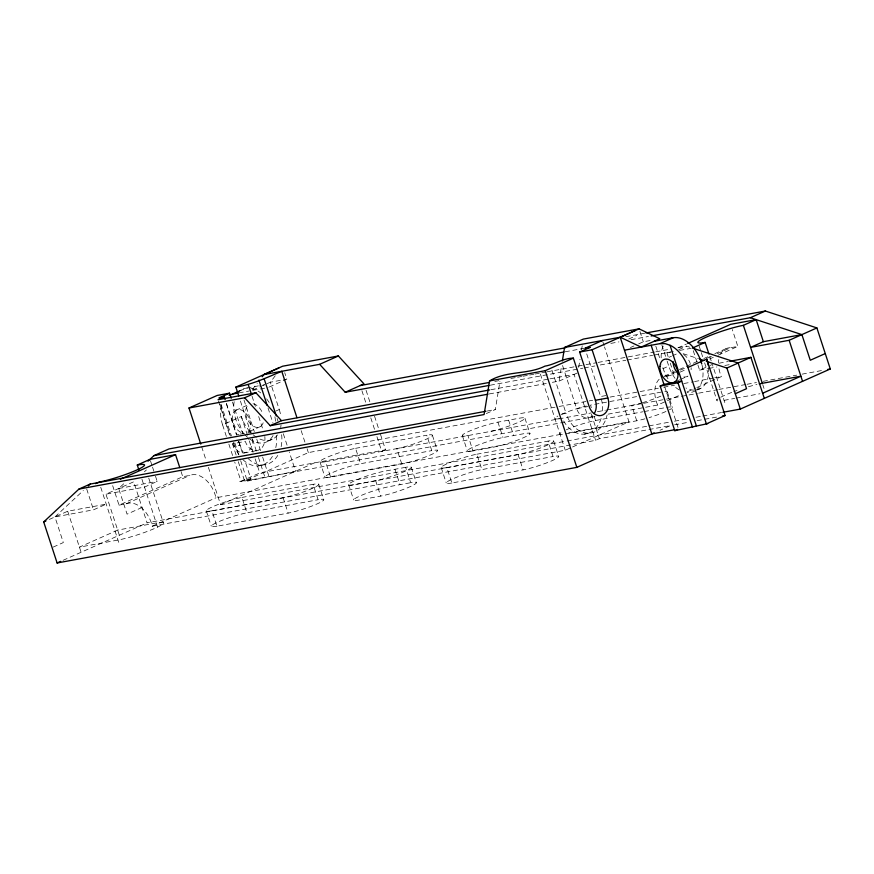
<?xml version="1.0" encoding="UTF-8"?>
<svg xmlns="http://www.w3.org/2000/svg" width="874" height="874" viewBox="0 0 874 874"><rect width="100%" height="100%" fill="white"/><g stroke="black" fill="none" stroke-linecap="round" stroke-linejoin="round"><path stroke-width="0.66" stroke-dasharray="4.37 3.28" d="M486.348 413.544L495.339 409.535L499.939 381.272M552.368 382.331L559.076 381.108L561.49 366.304M578.697 367.364L580.008 359.29M581.549 349.873L582.204 345.831M252.389 389.509L257.306 383.118M275.234 375.82L270.317 382.211L265.816 384.221M142.058 507.455L127.069 514.141L118.678 488.5L124.556 483.038M144.45 471.763L146.406 469.939M53.205 547.091L63.332 542.568L54.942 516.927L83.358 490.511M238.744 391.104L241.126 390.044M239.771 390.875L245.736 388.209L258.376 385.882M252.761 390.044L261.108 386.319M262.309 385.784L264.691 384.724L259.633 385.653M269.268 387.007L286.836 379.174L284.727 372.695M235.696 410.376L247.626 405.055M226.355 436.41L222.586 424.873L241.322 416.505A28.94 18.966 66 0 0 250.685 432.422M275.867 411.042L279.243 409.535L270.317 382.211L285.569 379.403M49.326 519.429L67.691 511.235L106.246 504.145L93.507 509.837L54.942 516.927M119.345 535.216L105.94 494.181L133.678 481.803L147.094 522.849L595.62 440.332L599.367 438.661L670.566 425.562L660.023 430.259M260.507 426.534L247.386 432.39A12.498 8.194 66 0 0 246.031 413.38A12.498 8.194 66 0 0 232.626 415.849A12.498 8.194 66 0 0 243.147 433.165M155.496 476.221L157.2 481.41L144.494 487.091L105.94 494.181M112.659 485.671L119.028 505.139L182.753 476.712L189.877 475.401A23.959 15.699 66 0 1 215.965 497.787L563.282 433.897M119.028 505.139L126.14 503.828L189.877 475.401M268.198 441.02L273.813 438.508M63.114 560.3L147.094 522.849M380.452 434.291L385.521 449.804L259.775 472.932L241.027 481.301L234.735 462.062M238.285 461.669L244.611 481.028L308.347 452.601L557.776 406.705M240.667 460.718L247.331 481.115L251.078 479.444L244.829 460.325M126.14 503.828A23.959 15.699 66 0 1 152.229 526.214L215.965 497.787M247.331 481.115L295.576 471.261L289.239 451.858M208.383 467.317L220.598 504.702L314.323 462.903M628.723 339.014L636.807 335.408M385.521 449.804L381.774 451.476L376.705 435.962M630.416 347.546L633.934 345.973M638.621 343.886L643.308 341.789L652.201 340.161M559.076 381.108L577.823 372.739M668.14 356.658L666.873 352.768L669.32 351.676M677.907 347.852L686.483 344.017M678.77 349.655L686.647 346.137L692.394 348.071M669.091 357.28L671.483 356.21M672.674 355.685L676.247 354.09M667.135 361.104L668.763 366.075L663.137 368.577L661.913 364.851M664.622 376.038L674.422 371.668M679.327 369.473L697.714 361.279M703.843 358.548L708.738 356.352M714.866 353.62L725.901 348.704M664.469 376.366A23.959 15.699 66 0 1 666.96 376.137L675.536 372.313M680.442 370.117L686.571 367.386M707.405 358.089L712.31 355.904M717.215 353.719L730.697 347.71L737.82 346.399L732.303 329.531M680.212 372.095L686.341 369.363M709.622 358.974L713.304 357.335M718.21 355.139L737.82 346.399M697.911 364.939L699.604 370.128L708.869 365.998M710.027 365.474L712.354 364.447L725.759 405.481M677.197 380.889L679.59 379.819M680.78 379.294L687.936 376.104A12.498 8.194 66 0 1 683.697 376.88M608.031 414.167L657.641 405.044L666.217 401.21M667.452 400.663L679.71 395.201M687.062 391.923L695.638 388.089M696.862 387.543L721.378 376.607A23.959 15.699 66 0 1 718.756 367.298M696.753 390.077L701.254 388.067M152.229 526.214L565.26 450.23L571.388 447.499M572.612 446.953L628.985 421.803L604.524 346.956M238.963 392.896L249.057 391.039M252.837 390.339L268.1 387.532M625.86 336.687L644.641 333.234M565.249 351.774L584.029 348.311M610.86 343.384L618.912 341.898M630.984 339.68L648.421 336.468M494.804 381.435L498.825 380.693M510.908 378.475L516.272 377.481M517.616 377.24L521.636 376.497M522.98 376.246L528.344 375.263M529.688 375.012L533.708 374.28M535.052 374.028L540.416 373.045M541.76 372.794L545.78 372.051M547.124 371.811L576.643 366.381M577.976 366.13L584.684 364.895M586.028 364.644L596.767 362.677M598.1 362.426L654.451 352.058M655.795 351.818L669.211 349.349M678.595 347.623L686.647 346.137M490.259 385.216L582.827 368.183M584.171 367.943L594.91 365.966M600.274 364.971L625.762 360.285M627.106 360.044L652.594 355.347M653.938 355.106L675.394 351.151M666.873 352.768L670.697 352.058M679.633 350.419L691.115 348.311M239.039 434.345L236.493 434.815L226.049 402.848M240.306 434.116L244.13 433.417M247.943 432.717L251.756 432.007M490.893 389.717L548.588 379.098M549.921 378.857L574.076 374.411L595.62 440.332M489.32 393.934L547.004 383.325M233.489 442.31L234.735 446.122L240.077 445.139A28.94 21.588 79.6 0 0 243.07 451.902M718.996 363.223L728.304 361.508M243.868 452.972L256.322 450.689M666.96 376.137L674.083 374.826L670.26 363.147M699.604 370.128L707.579 368.664M708.912 368.413L716.888 366.949M724.863 365.485L730.183 364.502M487.299 411.009L495.339 409.535M605.988 395.551L600.656 396.534L586.552 353.391M559.12 406.465L592.638 400.292M610.074 397.091L658.351 388.209M663.716 387.215L674.444 385.248M683.829 383.522L693.213 381.796M694.557 381.545L713.326 378.092M714.67 377.841L721.378 376.607M118.678 488.5L157.2 481.41M258.158 465.908L263.5 464.924M355.554 448.329L426.752 435.23L431.778 450.623A21.741 2.578 -18.1 0 1 431.024 454.699A21.741 2.578 -18.1 0 1 401.789 464.007L330.591 477.095L325.565 461.712A21.741 2.578 -18.1 0 1 326.319 457.637A21.741 2.578 -18.1 0 1 355.554 448.329L360.58 463.723L431.778 450.623M472.976 450.908A21.741 2.578 -18.1 0 1 473.741 446.833A21.741 2.578 -18.1 0 1 502.976 437.524L524.334 433.602A21.741 2.578 -18.1 0 1 523.57 437.666A21.741 2.578 -18.1 0 1 494.334 446.975L472.976 450.908L467.951 435.514A21.741 2.578 -18.1 0 1 468.704 431.45A21.741 2.578 -18.1 0 1 497.94 422.142L519.298 418.209A21.741 2.578 -18.1 0 1 518.544 422.273A21.741 2.578 -18.1 0 1 489.309 431.581M636.643 396.621L590.496 405.11L591.337 407.677M641.92 395.649L661.694 392.011M562.55 365.496L576.654 408.639L587.863 406.574M562.048 414.101L566.057 413.369A28.94 21.588 79.6 0 0 587.579 433.176A28.94 21.588 79.6 0 0 607.059 415.205M325.565 461.712L591.261 412.932M597.423 411.698L605.332 410.245M606.654 410.004L642.292 403.548M643.635 403.296L665.125 399.342M666.469 399.101L697.354 393.42M698.697 393.169L717.499 389.706M718.843 389.465L745.697 384.516M747.041 384.276L756.436 382.55M763.155 381.315L796.727 375.132M802.103 374.148L823.581 370.194M239.695 481.541L251.078 479.444M244.611 481.028L595.959 416.385M566.297 429.811A21.741 2.578 -18.1 0 1 595.533 420.503L642.991 411.763M644.313 411.523L665.409 407.645M724.087 400.347L734.717 398.391M736.05 398.151L759.976 393.748M568.646 432.903L628.985 421.803M565.533 433.875L636.731 420.776A21.741 2.578 -18.1 0 0 645.853 418.57M584.138 434.138L589.48 433.154M241.901 497.437L313.1 484.338L318.125 499.731A21.741 2.578 -18.1 0 1 317.371 503.795A21.741 2.578 -18.1 0 1 288.136 513.104L216.938 526.203L211.912 510.82A21.741 2.578 -18.1 0 1 212.666 506.745A21.741 2.578 -18.1 0 1 241.901 497.437L246.938 512.83L318.125 499.731M405.656 467.317L384.298 471.239A21.741 2.578 -18.1 0 0 355.062 480.547A21.741 2.578 -18.1 0 0 354.298 484.622L375.656 480.689A21.741 2.578 -18.1 0 0 404.891 471.381A21.741 2.578 -18.1 0 0 405.656 467.317L410.682 482.699A21.741 2.578 -18.1 0 1 409.928 486.774A21.741 2.578 -18.1 0 1 380.693 496.082L359.334 500.015A21.741 2.578 -18.1 0 1 360.088 495.94A21.741 2.578 -18.1 0 1 389.323 486.632L410.682 482.699M476.843 454.218L548.042 441.119L553.067 456.512A21.741 2.578 -18.1 0 1 552.313 460.576A21.741 2.578 -18.1 0 1 523.078 469.884L451.88 482.983L446.854 467.59A21.741 2.578 -18.1 0 1 447.608 463.526A21.741 2.578 -18.1 0 1 476.843 454.218L481.88 469.6L553.067 456.512M220.598 504.702L565.74 441.206M567.084 440.966L647.656 426.141M649 425.889L669.145 422.186M674.52 421.192L687.947 418.722M696.01 417.248L701.374 416.253M702.718 416.013L721.52 412.55M674.553 424.83L689.193 422.131M697.179 420.667L717.139 416.996M211.912 510.82L283.11 497.721A21.741 2.578 -18.1 0 0 312.346 488.413A21.741 2.578 -18.1 0 0 313.1 484.338M446.854 467.59L518.053 454.502A21.741 2.578 -18.1 0 0 547.288 445.183A21.741 2.578 -18.1 0 0 548.042 441.119M683.129 353.686L698.577 358.755M762.74 384.582L764.007 388.427M709.808 356.658L711.502 361.847M699.167 346.115L700.85 351.272M701.265 352.561L702.958 357.706M704.641 362.863L716.844 400.216M693.246 350.671L697.485 363.639M661.858 344.957L666.731 359.859M655.828 346.224L660.296 359.891M667.365 392.12L672.401 407.513M664.764 386.931L678.104 427.736M639.921 331.432L643.308 341.789M636.731 420.776L631.705 405.394A21.741 2.578 -18.1 0 0 640.828 403.187M602.841 341.789L604.098 345.667M594.265 416.658L595.533 420.503M591.337 414.101L599.367 438.661M551.953 370.226L566.057 413.369M540.372 374.094L565.26 450.23M553.723 441.228L558.748 456.61M524.979 418.318L530.005 433.701M508.624 420.176L513.65 435.558M518.053 454.502L523.078 469.884M497.94 422.142L502.976 437.524M462.28 435.405L467.306 450.798M432.422 435.339L437.459 450.733M441.184 467.492L446.21 482.874M411.326 467.426L416.363 482.809M401.789 464.007L396.752 448.613A21.741 2.578 -18.1 0 0 425.988 439.305A21.741 2.578 -18.1 0 0 426.752 435.23M394.972 469.283L400.008 484.666M366.086 390.35L370.314 403.275M374.542 416.199L378.759 429.123M361.912 390.722L366.14 403.657M370.784 417.87L374.585 429.505M375.656 480.689L380.693 496.082M348.628 484.513L353.653 499.906M319.884 461.603L324.92 476.996M301.18 430.653L304.971 442.277M307.08 448.723L308.347 452.601M318.781 484.447L323.806 499.841M283.318 433.755L287.131 445.39M277.113 418.438L277.943 420.984M268.034 408.005L273.016 423.234M252.051 396.239L255.372 406.388M258.682 416.537L263.249 430.5M283.11 497.721L288.136 513.104M243.988 399.997L254.29 431.548M256.792 439.196L260.55 450.667M262.626 457.047L268.886 476.166M240.416 401.068L250.783 432.783M252.63 439.589L256.377 451.071M258.464 457.441L265.128 477.849M241.322 416.505L248.872 439.589M249.287 440.878L253.067 452.415M255.153 458.828L259.775 472.932M232.473 402.062L242.841 433.777M226.388 403.264L236.756 434.99M238.831 441.326L240.077 445.139M238.58 441.195L242.754 453.945M234.833 442.867L238.58 454.338M221.056 404.247L231.424 435.973M220.019 404.356L230.386 436.071M218.467 401.013L229.851 435.853M232.386 443.599L236.177 455.212M228.868 444.101L232.637 455.649M201.632 446.69L206.275 460.871M206.231 510.711L211.268 526.104M181.06 471.523L182.753 476.712M150.415 460.653L152.109 465.842M152.535 467.142L153.802 471.031M148.722 478.045L163.46 523.133M141.949 479.302L157.899 528.125M100.739 487.277L119.662 545.179M86.712 489.069L93.507 509.837M67.691 511.235L81.107 552.281M451.88 482.983A21.741 2.578 -18.1 0 1 452.645 478.919A21.741 2.578 -18.1 0 1 481.88 469.6M601.115 418.46A28.94 21.588 79.6 0 1 583.198 434.17A28.94 21.588 79.6 0 1 562.572 418.963M601.356 398.948A28.94 21.588 79.6 0 1 602.437 411.392M683.632 354.56A12.498 8.194 66 0 1 690.285 363.584M691.105 367.714A12.498 8.194 66 0 1 691.115 369.691M216.938 526.203A21.741 2.578 -18.1 0 1 217.702 522.139A21.741 2.578 -18.1 0 1 246.938 512.83M708.486 367.462A28.94 18.966 66 0 1 685.97 387.99M675.034 378.3A28.94 18.966 66 0 1 668.763 366.075M695.628 390.58A28.94 18.966 66 0 1 687.15 392.568M679.262 389.913A28.94 18.966 66 0 1 673.319 385.325M667.998 378.77A28.94 18.966 66 0 1 662.131 364.982M661.159 357.859A28.94 18.966 66 0 1 663.727 345.033M702.051 365.201A28.94 18.966 66 0 1 696.644 389.848M592.496 415.762A13.591 10.138 79.6 0 1 576.654 408.639M273.027 435.58A28.94 18.966 66 0 1 249.669 438.956M247.571 437.317A28.94 18.966 66 0 1 245.059 434.924M244.25 434.05A28.94 18.966 66 0 1 234.308 401.046M237.444 393.617A28.94 18.966 66 0 1 248.282 387.99M250.947 388.242A28.94 18.966 66 0 1 260.714 392.896M266.614 398.85A28.94 18.966 66 0 1 270.667 405.088M274.884 416.843A28.94 18.966 66 0 1 275.529 421.585M222.586 424.873A28.94 18.966 66 0 1 221.821 404.531M277.757 455.441A28.94 21.588 79.6 0 1 248.161 458.577M281.647 434.706A28.94 21.588 79.6 0 1 280.478 449.258M272.426 456.425A28.94 21.588 79.6 0 1 241.88 458.588M238.995 454.917A28.94 21.588 79.6 0 1 234.735 446.122M276.304 435.678A28.94 21.588 79.6 0 1 275.736 447.958M263.183 422.808A12.498 8.194 66 0 1 250.51 423.912A12.498 8.194 66 0 1 247.233 406.06M253.056 403.744A12.498 8.194 66 0 1 262.845 414.025M330.591 477.095A21.741 2.578 -18.1 0 1 331.344 473.031A21.741 2.578 -18.1 0 1 360.58 463.723M559.327 418.69A21.741 2.578 -18.1 0 1 557.863 416.057M561.261 414.418A21.741 2.578 -18.1 0 1 586.301 406.017M562.364 434.323A21.741 2.578 -18.1 0 1 562.9 431.45M664.863 391.563A21.741 2.578 -18.1 0 1 664.327 394.436M660.93 396.086A21.741 2.578 -18.1 0 1 641.866 402.881M666.72 407.404A21.741 2.578 -18.1 0 1 669.364 409.83M665.966 411.468A21.741 2.578 -18.1 0 1 649.032 417.641M277.495 434.935A28.94 18.966 66 0 1 258.54 438.42M256.366 437.175A28.94 18.966 66 0 1 253.198 434.804M279.243 409.535A28.94 18.966 66 0 1 280.915 416.723M281.046 424.972A28.94 18.966 66 0 1 280.641 427.506M717.565 400.882A27.717 3.277 -18.1 0 1 717.925 398.981M720.722 397.255A27.717 3.277 -18.1 0 1 732.674 392.044M733.745 391.65A27.717 3.277 -18.1 0 1 737.044 390.449M748.461 386.756A27.717 3.277 -18.1 0 1 756.971 384.451M657.641 405.044A23.959 15.699 66 0 1 660.099 378.42M252.378 438.792A13.591 10.138 79.6 0 1 245.179 452.765A13.591 10.138 79.6 0 1 232.877 443.686L245.332 441.392A13.591 10.138 79.6 0 0 257.633 450.471A13.591 10.138 79.6 0 0 264.844 436.497M718.504 362.754A23.959 15.699 66 0 1 718.799 359.553M720.591 353.981A23.959 15.699 66 0 1 730.697 347.71M117.673 530.092L79.436 547.146L117.99 540.056A27.717 3.277 -18.1 0 0 155.255 528.18A27.717 3.277 -18.1 0 0 156.227 523.002L117.673 530.092"/><path stroke-width="1.31" d="M594.342 413.478A13.591 10.138 79.6 0 0 595.402 400.281L579.637 352.058L592.091 349.764L607.856 397.987A13.591 10.138 79.6 0 1 602.678 414.997A13.591 10.138 79.6 0 1 589.109 406.344L573.355 358.132C563.053 358.122 554.772 364.6 544.961 366.13C527.656 374.804 506.363 370.598 489.571 380.911L484.098 414.549L78.944 489.079L43.7 521.942L57.116 562.976L576.84 467.361L654.156 432.87M562.364 360.918L564.549 347.47L583.297 339.101L639.069 328.843L659.826 338.751L641.079 347.109L620.322 337.211L564.549 347.47M262.222 376.716L263.861 374.585L319.644 364.327L338.38 355.969L363.977 383.883L345.23 392.251L319.644 364.327M88.241 485.922L90.197 484.065L485.955 411.261M489.56 389.957L168.922 448.952L153.933 455.638L148.034 461.177M263.981 374.564L278.861 367.899M200.791 444.112L188.992 408.005L217.113 395.474L229.567 393.18L231.228 398.249M238.766 395.988L235.86 387.106L282.608 366.228L338.38 355.969M229.567 393.18L218.981 397.899L224.312 396.916L225.142 399.462M235.86 387.106C252.04 384.647 266.767 377.524 281.778 371.286L296.963 417.75M224.312 396.916L218.041 399.724L255.907 392.754L281.494 420.678L489.44 382.419M229.163 395.441L238.58 391.399M188.992 408.005L244.654 397.768L255.907 392.754M78.944 489.079L90.197 484.065M95.561 483.639L99.035 482.087A27.717 3.277 -18.1 0 0 136.311 470.223A27.717 3.277 -18.1 0 0 137.284 465.034L149.989 459.353L175.543 454.655L179.793 467.623M120.394 479.247L175.543 454.655M43.7 521.942L45.951 520.937M244.654 397.768L270.252 425.693L281.494 420.678M57.116 562.976L60.71 561.37M602.415 340.499L584.892 348.322L590.234 347.339L579.637 352.058M489.571 380.911L545.234 370.674L573.355 358.132M592.091 349.764L639.069 328.843M624.56 350.157L660.045 343.624L673.166 337.768L654.211 341.264M687.707 343.471L730.609 324.341L756.163 319.633L801.895 334.611L810.274 360.252L825.274 353.566M651.108 335.977L750.384 317.71L765.373 311.024L816.884 327.925L830.3 368.959L740.322 409.087L722.864 412.299M800.562 334.851L763.373 341.69L756.163 319.633L743.381 325.336A27.717 3.277 -18.1 0 0 706.105 337.2A27.717 3.277 -18.1 0 0 705.143 342.389L692.394 348.071L738.159 363.038L746.538 388.69L735.296 393.704M687.936 367.462L706.673 359.094L725.114 415.521L706.378 423.879L687.936 367.462A28.94 18.966 66 0 0 670.719 345.547L665.256 343.657L660.045 343.624M660.176 386.057L663.934 384.385L681.731 381.108L677.984 382.779L660.176 386.057L674.772 430.685L707.711 423.639M706.301 361.29L726.906 368.052L750.908 357.346L764.313 398.391M763.373 341.69L750.591 347.382L789.146 340.292L816.884 327.925M674.772 430.685L677.579 429.429M762.641 393.256L800.879 376.202L762.325 383.293A27.717 3.277 -18.1 0 0 759.244 383.926M635.322 330.514L620.212 337.222L651.818 433.919L674.51 429.746M232.615 394.065L237.695 393.125M360.23 385.554L565.489 347.797M645.973 332.983L765.373 311.024M345.23 392.251L563.905 352.014M270.252 425.693L488.927 385.456M153.933 455.638L487.976 394.185M729.637 361.268L750.908 357.346M595.402 400.281L607.856 397.987M827.612 369.451L830.3 368.959M722.459 416.013L725.114 415.521M699.866 359.181L703.734 360.449M750.384 317.71L756.163 319.633M789.146 340.292L802.561 381.337M743.381 325.336L762.325 383.293M726.906 368.052L740.322 409.087M705.143 342.389L708.956 354.068M670.03 345.306L696.316 425.736M677.984 382.779L692.569 427.408M651.141 345.263L663.934 384.385M545.234 370.674L576.84 467.361M264.254 379.108L276.282 415.904M258.912 380.092L267.204 405.47M248.314 384.811L251.22 393.693M137.284 465.034L138.977 470.223M670.762 338.467A28.94 18.966 66 0 1 701.756 363.988M678.3 373.832A12.498 8.194 66 0 1 673.046 361.465M706.673 359.094A28.94 18.966 66 0 1 708.159 365.103M659.957 366.348A12.498 8.194 66 0 0 672.827 382.746A12.498 8.194 66 0 0 674.138 363.737A12.498 8.194 66 0 0 659.957 366.348"/></g></svg>
